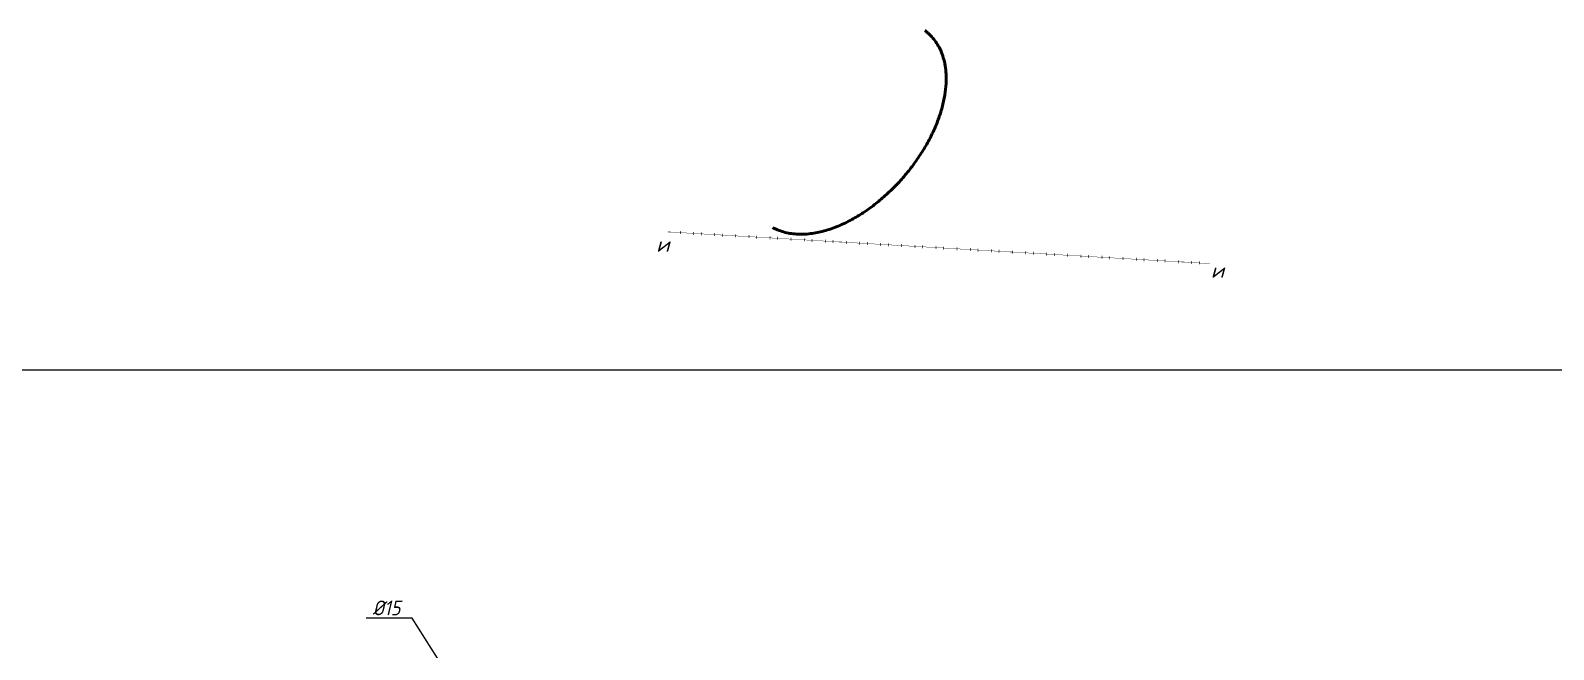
# Model space of a CAD drawing. Header units: millimetres. Extents: x -473555 to 885127, y 4787 to 453528.
# Drawn here: x 99229 to 125039, y 31566 to 42069 of the extents above; entities that cross this region are included whole.
import ezdxf
from ezdxf import colors
from ezdxf.entities.mleader import LeaderData, LeaderLine
from ezdxf.math import Vec2, Vec3

# ---------------------------------------------------------------- set-up
doc = ezdxf.new("R2010")
doc.units = ezdxf.units.MM
doc.linetypes.add('ACAD_ISO07W100', pattern=[3, 0, -3])
doc.layers.add('ВК_defpoints', color=7, linetype='Continuous', plot=False)
doc.layers.add('ВК_T3', color=1, linetype='Continuous', lineweight=50)
doc.layers.add('ВК_text', color=7, linetype='Continuous')
doc.styles.add('ISOPEUR', font='isocpeui.ttf', dxfattribs={"width": 0.9})

# ---------------------------------------------------------------- blocks, each defined once
blk = doc.blocks.new('_None')

msp = doc.modelspace()

# ---------------------------------------------------------------- linework, layer by layer
at = {"layer": 'ВК_defpoints', "color": 1}
msp.add_lwpolyline([(81941, 36314.1), (148693.1, 36314.1), (148693.1, 12158.1), (81941, 12158.1)], close=True, dxfattribs=at)
at = {"layer": 'ВК_T3', "linetype": 'ACAD_ISO07W100'}
msp.add_line((119213.4, 38113.8), (110026.6, 38651.2), dxfattribs=at)
at = {"layer": 'ВК_T3'}
msp.add_open_spline([(111808.8, 38724.3), (111826.8, 38714.5), (111845.2, 38705.4), (111896.7, 38682), (111930.5, 38669.1), (112000, 38647.2), (112035.7, 38638.2), (112108.6, 38624.1), (112145.8, 38618.9), (112221.4, 38612.4), (112259.9, 38611), (112337.9, 38611.9), (112377.4, 38614.1), (112492.9, 38625.7), (112570.1, 38639.6), (112726.2, 38679.4), (112805.1, 38705.2), (112963.4, 38767.9), (113042.9, 38804.8), (113187.3, 38881.6), (113252.4, 38919.8), (113381.3, 39002.9), (113445.2, 39047.6), (113570.7, 39142.9), (113632.4, 39193.5), (113753, 39299.8), (113811.9, 39355.5), (113926, 39471.5), (113981.3, 39531.6), (114087.5, 39655.7), (114138.5, 39719.5), (114235.4, 39850), (114281.4, 39916.6), (114367.8, 40051.9), (114408.2, 40120.5), (114482.8, 40258.9), (114517.1, 40328.6), (114578.9, 40468.3), (114606.5, 40538.3), (114654.7, 40677.7), (114675.2, 40747.1), (114708.9, 40884.6), (114722, 40952.6), (114740.5, 41086.6), (114745.9, 41152.5), (114748.2, 41267), (114746.8, 41316.2), (114738.9, 41412.5), (114732.4, 41459.6), (114714.3, 41551.2), (114702.6, 41595.7), (114676.8, 41673.2), (114663.7, 41706.7), (114634, 41771.4), (114617.4, 41802.6), (114580.9, 41862.5), (114561, 41891.2), (114517.8, 41945.7), (114494.6, 41971.5), (114457.8, 42007.6), (114445.2, 42019.1), (114432.4, 42030.2), (114416.9, 42043.6), (114400.8, 42056.4), (114384.4, 42068.6)], degree=3, knots=[3.2668615, 3.2668615, 3.2668615, 3.2668615, 3.3105025, 3.3105025, 3.3865349, 3.3865349, 3.4625673, 3.4625673, 3.5385997, 3.5385997, 3.6146321, 3.6146321, 3.6906645, 3.6906645, 3.8347444, 3.8347444, 3.9788243, 3.9788243, 4.1229042, 4.1229042, 4.242106, 4.242106, 4.3613078, 4.3613078, 4.4805096, 4.4805096, 4.5997114, 4.5997114, 4.7189131, 4.7189131, 4.8381149, 4.8381149, 4.9573167, 4.9573167, 5.0765185, 5.0765185, 5.1957203, 5.1957203, 5.3149221, 5.3149221, 5.4341238, 5.4341238, 5.5533256, 5.5533256, 5.6725274, 5.6725274, 5.765161, 5.765161, 5.8577946, 5.8577946, 5.9504282, 5.9504282, 6.0245044, 6.0245044, 6.0985806, 6.0985806, 6.1726568, 6.1726568, 6.246733, 6.246733, 6.2831853, 6.2831853, 6.2831853, 6.3271019, 6.3271019, 6.3271019, 6.3271019], dxfattribs=at)

# ---------------------------------------------------------------- texts
at = {"layer": 'ВК_text', "linetype": 'Continuous', "style": 'ISOPEUR'}
for p in [(109833.6, 38314.4), (119231.9, 37871.7)]:
    msp.add_text('и', height=250, dxfattribs=at).set_placement(p)

# ---------------------------------------------------------------- leaders
at = {"layer": 'ВК_text', "linetype": 'Continuous'}
ml = msp.add_multileader_mtext('Standard', dxfattribs=at)
ml.set_content('%%C15', color=256, style='ISOPEUR')
ml.set_leader_properties(lineweight=15)
ml.set_arrow_properties(name='NONE')
ml.build(insert=Vec2(0, 0))
ml.multileader.update_dxf_attribs({"text_left_attachment_type": 6, "text_right_attachment_type": 6, "dogleg_length": 0.1, "arrow_head_size": 250, "scale": 100})
ctx = ml.context
ctx.base_point, ctx.scale, ctx.char_height, ctx.arrow_head_size, ctx.landing_gap_size, ctx.plane_origin = Vec3(104835.4, 32097.9), 100, 250, 250, 200, Vec3(96017.7, 20697.9)
ctx.left_attachment, ctx.right_attachment, ctx.text_align_type = 6, 6, 1
notes = []
notes.append((ctx, [(0, (1, 1, 0), (105700, 32097.9), (-1, 0), 10, [(2, [(105389.4, 31006.4), (105839.4, 31082.1), (106339.4, 31082.1)], 0, [])])]))
ctx.mtext.insert, ctx.mtext.alignment, ctx.mtext.flow_direction = Vec3(105262.7, 32397.9), 2, 5
for ctx, leaders in notes:
    for number, flags, end, landing, length, lines in leaders:
        leader = LeaderData()
        leader.index, (leader.has_last_leader_line, leader.has_dogleg_vector, leader.attachment_direction) = number, flags
        leader.last_leader_point, leader.dogleg_vector, leader.dogleg_length = Vec3(end), Vec3(landing), length
        for number, points, colour, breaks in lines:
            line = LeaderLine()
            line.index, line.vertices, line.color, line.breaks = number, Vec3.list(points), colors.encode_raw_color(colour), breaks
            leader.lines.append(line)
        ctx.leaders.append(leader)

doc.saveas('drawing.dxf')
